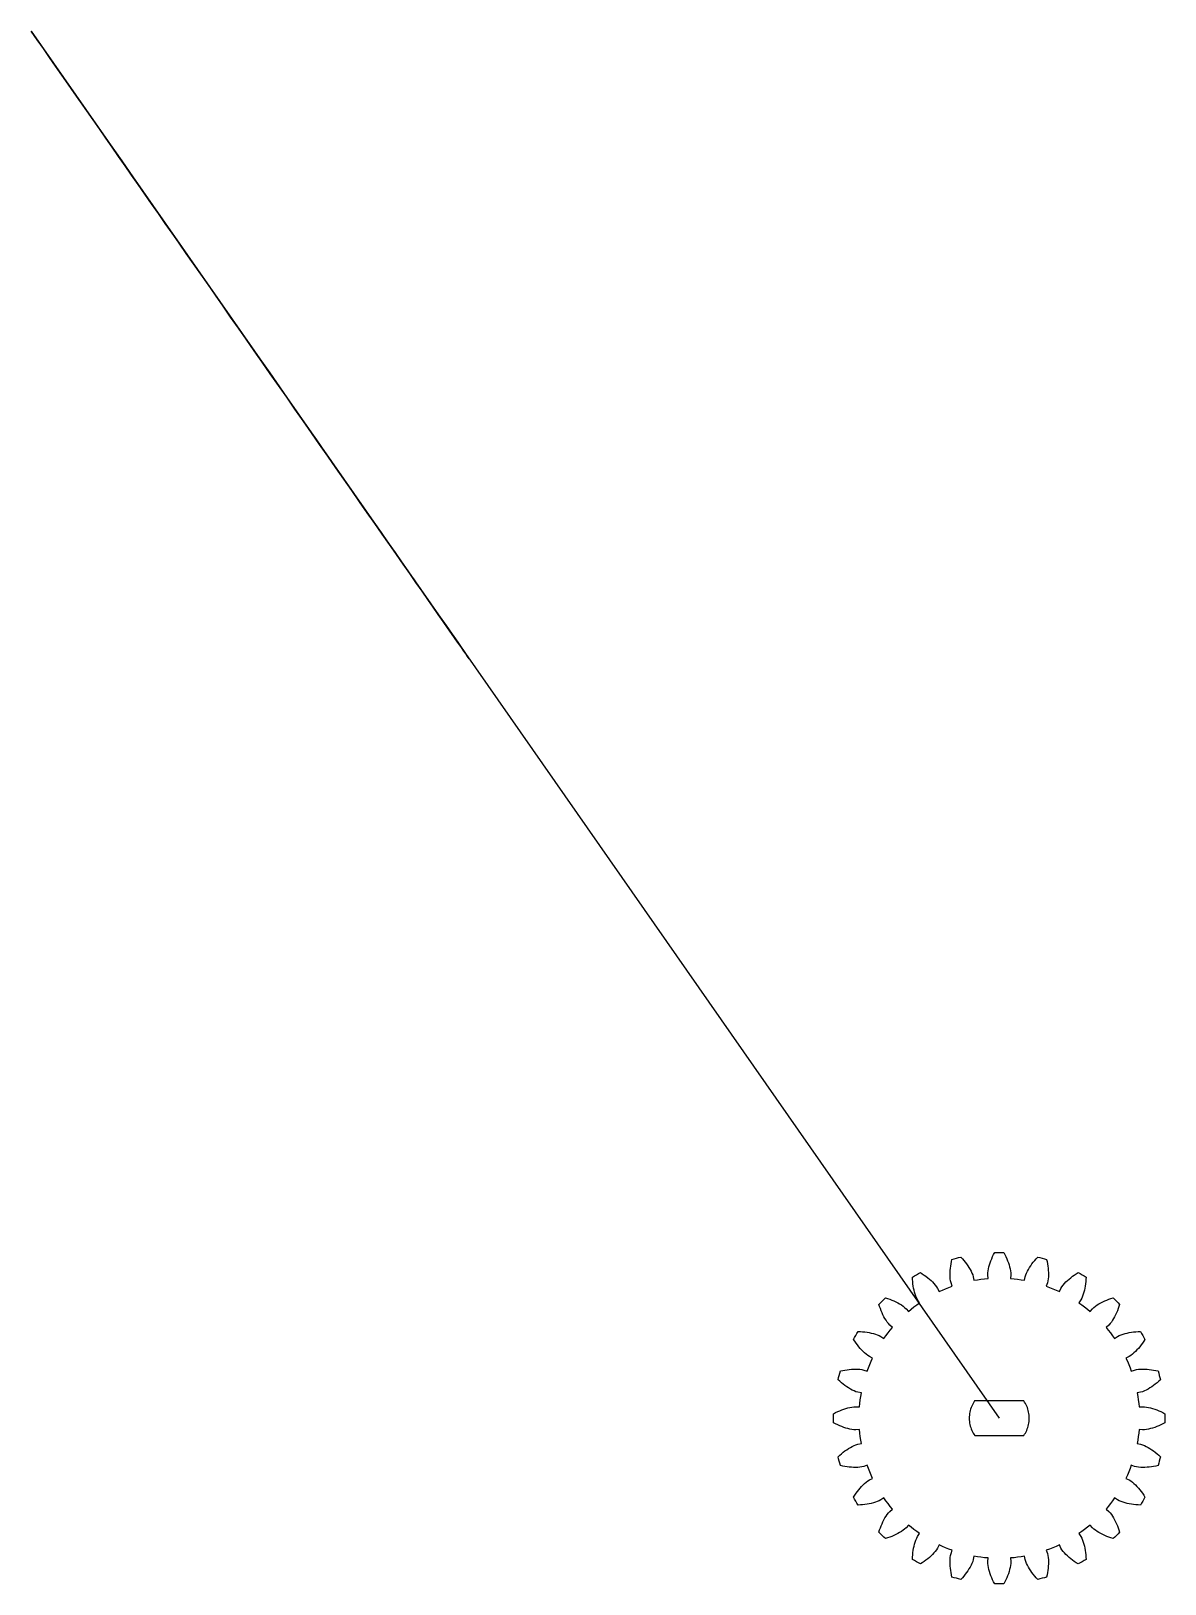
# Model space of a CAD drawing. Extents: x 30 to 119, y 134 to 256.
import ezdxf

# ---------------------------------------------------------------- set-up
doc = ezdxf.new("R2010")
doc.units = 0
doc.layers.add('Layer_1', color=7, linetype='CONTINUOUS')

msp = doc.modelspace()

# ---------------------------------------------------------------- linework, layer by layer
at = {"layer": 'Layer_1', "color": 7}
for p, q in [((29.868519, 255.582321), (105.833333, 146.755557)), ((105.392813, 159.591306), (105.475617, 159.75062)), ((105.475617, 159.75062), (105.654461, 159.754317)), ((105.654461, 159.754317), (105.833333, 159.755446)), ((105.833333, 159.755446), (106.012206, 159.754317)), ((106.012206, 159.754317), (106.19105, 159.75062)), ((106.19105, 159.75062), (106.273854, 159.591306)), ((101.987406, 158.350883), (102.003154, 158.521006)), ((102.003154, 158.521006), (102.024914, 158.692654)), ((102.024914, 158.692654), (102.052487, 158.865684)), ((102.052487, 158.865684), (102.085704, 159.039928)), ((102.085704, 159.039928), (102.124425, 159.215245)), ((102.124425, 159.215245), (102.296214, 159.265113)), ((102.296214, 159.265113), (102.46868, 159.312583)), ((102.46868, 159.312583), (102.641795, 159.35771)), ((102.641795, 159.35771), (102.815503, 159.400439)), ((102.815503, 159.400439), (102.936717, 159.267936)), ((102.936717, 159.267936), (103.052598, 159.133654)), ((103.052598, 159.133654), (103.162975, 158.997595)), ((103.162975, 158.997595), (103.267651, 158.859842)), ((103.267651, 158.859842), (103.366344, 158.720368)), ((103.366344, 158.720368), (103.458744, 158.579257)), ((103.458744, 158.579257), (103.544398, 158.436509)), ((103.544398, 158.436509), (103.622715, 158.292068)), ((104.952913, 158.311767), (104.982744, 158.471138)), ((104.982744, 158.471138), (105.021013, 158.630904)), ((105.021013, 158.630904), (105.066818, 158.79098)), ((105.066818, 158.79098), (105.119537, 158.951198)), ((105.119537, 158.951198), (105.178775, 159.111443)), ((105.178775, 159.111443), (105.244223, 159.271604)), ((105.244223, 159.271604), (105.315625, 159.431596)), ((105.315625, 159.431596), (105.392813, 159.591306)), ((106.273854, 159.591306), (106.351042, 159.431596)), ((106.351042, 159.431596), (106.422444, 159.271604)), ((106.422444, 159.271604), (106.487891, 159.111443)), ((106.487891, 159.111443), (106.54713, 158.951198)), ((106.54713, 158.951198), (106.599849, 158.79098)), ((106.599849, 158.79098), (106.645654, 158.630904)), ((106.645654, 158.630904), (106.683923, 158.471138)), ((106.683923, 158.471138), (106.713754, 158.311767)), ((108.043952, 158.292068), (108.122268, 158.436509)), ((108.122268, 158.436509), (108.207923, 158.579257)), ((108.207923, 158.579257), (108.300322, 158.720368)), ((108.300322, 158.720368), (108.399016, 158.859842)), ((108.399016, 158.859842), (108.503692, 158.997595)), ((108.503692, 158.997595), (108.614069, 159.133654)), ((108.614069, 159.133654), (108.729949, 159.267936)), ((108.729949, 159.267936), (108.851164, 159.400439)), ((108.851164, 159.400439), (109.024872, 159.35771)), ((109.024872, 159.35771), (109.197987, 159.312583)), ((109.197987, 159.312583), (109.370453, 159.265113)), ((109.370453, 159.265113), (109.542241, 159.215245)), ((109.542241, 159.215245), (109.580962, 159.039928)), ((109.580962, 159.039928), (109.61418, 158.865684)), ((109.61418, 158.865684), (109.641753, 158.692654)), ((109.641753, 158.692654), (109.663512, 158.521006)), ((109.663512, 158.521006), (109.67926, 158.350883)), ((99.025992, 157.830747), (99.179041, 157.923372)), ((99.033951, 157.651367), (99.025992, 157.830747)), ((99.04699, 157.47447), (99.033951, 157.651367)), ((99.065136, 157.300226), (99.04699, 157.47447)), ((99.088533, 157.128776), (99.065136, 157.300226)), ((99.179041, 157.923372), (99.333332, 158.013881)), ((99.333332, 158.013881), (99.488865, 158.102273)), ((99.488865, 158.102273), (99.645611, 158.188492)), ((99.645611, 158.188492), (99.796967, 158.091887)), ((99.796967, 158.091887), (99.943666, 157.992178)), ((99.943666, 157.992178), (100.085483, 157.889336)), ((100.085483, 157.889336), (100.222248, 157.783334)), ((100.222248, 157.783334), (100.353678, 157.67417)), ((100.353678, 157.67417), (100.479437, 157.561789)), ((100.479437, 157.561789), (100.599127, 157.446078)), ((100.599127, 157.446078), (100.712185, 157.326839)), ((100.712185, 157.326839), (100.817708, 157.203762)), ((100.817708, 157.203762), (100.914172, 157.076198)), ((101.97513, 158.016026), (101.977952, 158.182481)), ((101.979532, 157.851773), (101.97513, 158.016026)), ((101.977952, 158.182481), (101.987406, 158.350883)), ((101.99195, 157.690144), (101.979532, 157.851773)), ((102.013907, 157.531733), (101.99195, 157.690144)), ((102.049947, 157.378232), (102.013907, 157.531733)), ((102.142657, 157.117938), (102.049947, 157.378232)), ((103.622715, 158.292068), (103.692791, 158.145876)), ((103.692791, 158.145876), (103.752989, 157.99771)), ((103.752989, 157.99771), (103.798511, 157.846749)), ((103.798511, 157.846749), (103.84838, 157.574969)), ((103.84838, 157.574969), (104.122418, 157.621677)), ((104.122418, 157.621677), (104.397556, 157.661442)), ((104.397556, 157.661442), (104.673598, 157.694236)), ((104.673598, 157.694236), (104.950401, 157.72006)), ((104.928218, 157.99548), (104.933129, 158.153073)), ((104.950401, 157.72006), (104.928218, 157.99548)), ((104.933129, 158.153073), (104.952913, 158.311767)), ((106.713754, 158.311767), (106.733538, 158.153073)), ((106.738448, 157.99548), (106.716266, 157.72006)), ((106.716266, 157.72006), (106.993069, 157.694236)), ((106.733538, 158.153073), (106.738448, 157.99548)), ((106.993069, 157.694236), (107.269111, 157.661442)), ((107.269111, 157.661442), (107.544249, 157.621677)), ((107.544249, 157.621677), (107.818287, 157.574969)), ((107.818287, 157.574969), (107.868156, 157.846749)), ((107.868156, 157.846749), (107.913678, 157.99771)), ((107.913678, 157.99771), (107.973876, 158.145876)), ((107.973876, 158.145876), (108.043952, 158.292068)), ((109.61672, 157.378232), (109.52401, 157.117938)), ((109.65276, 157.531733), (109.61672, 157.378232)), ((109.674716, 157.690144), (109.65276, 157.531733)), ((109.687134, 157.851773), (109.674716, 157.690144)), ((109.67926, 158.350883), (109.688715, 158.182481)), ((109.691537, 158.016026), (109.687134, 157.851773)), ((109.688715, 158.182481), (109.691537, 158.016026)), ((110.752495, 157.076198), (110.848958, 157.203762)), ((110.848958, 157.203762), (110.954481, 157.326839)), ((110.954481, 157.326839), (111.06754, 157.446078)), ((111.06754, 157.446078), (111.18723, 157.561789)), ((111.18723, 157.561789), (111.312988, 157.67417)), ((111.312988, 157.67417), (111.444419, 157.783334)), ((111.444419, 157.783334), (111.581184, 157.889336)), ((111.581184, 157.889336), (111.723001, 157.992178)), ((111.723001, 157.992178), (111.8697, 158.091887)), ((111.8697, 158.091887), (112.021056, 158.188492)), ((112.021056, 158.188492), (112.177802, 158.102273)), ((112.177802, 158.102273), (112.333334, 158.013881)), ((112.333334, 158.013881), (112.487625, 157.923372)), ((112.487625, 157.923372), (112.640674, 157.830747)), ((112.60153, 157.300226), (112.578134, 157.128776)), ((112.619677, 157.47447), (112.60153, 157.300226)), ((112.632716, 157.651367), (112.619677, 157.47447)), ((112.640674, 157.830747), (112.632716, 157.651367)), ((96.515315, 155.820591), (96.640932, 155.947958)), ((96.640932, 155.947958), (96.768299, 156.073575)), ((96.768299, 156.073575), (96.897388, 156.197414)), ((96.897388, 156.197414), (97.068584, 156.143284)), ((97.068584, 156.143284), (97.236082, 156.08492)), ((97.236082, 156.08492), (97.399715, 156.022295)), ((97.399715, 156.022295), (97.559255, 155.955324)), ((97.559255, 155.955324), (97.714449, 155.883894)), ((99.117348, 156.960402), (99.088533, 157.128776)), ((99.151807, 156.795274), (99.117348, 156.960402)), ((99.192165, 156.633758), (99.151807, 156.795274)), ((99.238929, 156.47625), (99.192165, 156.633758)), ((99.292749, 156.323314), (99.238929, 156.47625)), ((99.354979, 156.175994), (99.292749, 156.323314)), ((99.429514, 156.037056), (99.354979, 156.175994)), ((99.586429, 155.809613), (99.429514, 156.037056)), ((100.914172, 157.076198), (100.99723, 156.94217)), ((100.99723, 156.94217), (101.115735, 156.692573)), ((101.115735, 156.692573), (101.368352, 156.808623)), ((101.368352, 156.808623), (101.62382, 156.918238)), ((101.62382, 156.918238), (101.881968, 157.021362)), ((101.881968, 157.021362), (102.142657, 157.117938)), ((109.52401, 157.117938), (109.784698, 157.021362)), ((109.784698, 157.021362), (110.042847, 156.918238)), ((110.042847, 156.918238), (110.298315, 156.808623)), ((110.298315, 156.808623), (110.550932, 156.692573)), ((110.550932, 156.692573), (110.669437, 156.94217)), ((110.669437, 156.94217), (110.752495, 157.076198)), ((112.237153, 156.037056), (112.080238, 155.809613)), ((112.311688, 156.175994), (112.237153, 156.037056)), ((112.373918, 156.323314), (112.311688, 156.175994)), ((112.427738, 156.47625), (112.373918, 156.323314)), ((112.474502, 156.633758), (112.427738, 156.47625)), ((112.51486, 156.795274), (112.474502, 156.633758)), ((112.549319, 156.960402), (112.51486, 156.795274)), ((112.578134, 157.128776), (112.549319, 156.960402)), ((113.952218, 155.883894), (114.107412, 155.955324)), ((114.107412, 155.955324), (114.266952, 156.022295)), ((114.266952, 156.022295), (114.430584, 156.08492)), ((114.430584, 156.08492), (114.598083, 156.143284)), ((114.598083, 156.143284), (114.769279, 156.197414)), ((114.769279, 156.197414), (114.898368, 156.073575)), ((114.898368, 156.073575), (115.025734, 155.947958)), ((115.025734, 155.947958), (115.151352, 155.820591)), ((96.391476, 155.691503), (96.515315, 155.820591)), ((96.445606, 155.520307), (96.391476, 155.691503)), ((96.50397, 155.352808), (96.445606, 155.520307)), ((96.566595, 155.189175), (96.50397, 155.352808)), ((96.633566, 155.029635), (96.566595, 155.189175)), ((96.704997, 154.874441), (96.633566, 155.029635)), ((96.780999, 154.723876), (96.704997, 154.874441)), ((96.861799, 154.578305), (96.780999, 154.723876)), ((97.714449, 155.883894), (97.865015, 155.807891)), ((97.865015, 155.807891), (98.010585, 155.727091)), ((98.010585, 155.727091), (98.150624, 155.641182)), ((98.150624, 155.641182), (98.284397, 155.549601)), ((98.284397, 155.549601), (98.410607, 155.45136)), ((98.410607, 155.45136), (98.525528, 155.34341)), ((98.525528, 155.34341), (98.704598, 155.132985)), ((98.704598, 155.132985), (98.918578, 155.310446)), ((98.918578, 155.310446), (99.136962, 155.482432)), ((99.136962, 155.482432), (99.359635, 155.648887)), ((99.359635, 155.648887), (99.586429, 155.809613)), ((112.080238, 155.809613), (112.307031, 155.648887)), ((112.307031, 155.648887), (112.529705, 155.482432)), ((112.529705, 155.482432), (112.748088, 155.310446)), ((112.748088, 155.310446), (112.962069, 155.132985)), ((112.962069, 155.132985), (113.141139, 155.34341)), ((113.141139, 155.34341), (113.25606, 155.45136)), ((113.25606, 155.45136), (113.38227, 155.549601)), ((113.38227, 155.549601), (113.516043, 155.641182)), ((113.516043, 155.641182), (113.656082, 155.727091)), ((113.656082, 155.727091), (113.801652, 155.807891)), ((113.801652, 155.807891), (113.952218, 155.883894)), ((114.885668, 154.723876), (114.804867, 154.578305)), ((114.96167, 154.874441), (114.885668, 154.723876)), ((115.0331, 155.029635), (114.96167, 154.874441)), ((115.100072, 155.189175), (115.0331, 155.029635)), ((115.162697, 155.352808), (115.100072, 155.189175)), ((115.151352, 155.820591), (115.275191, 155.691503)), ((115.22106, 155.520307), (115.162697, 155.352808)), ((115.275191, 155.691503), (115.22106, 155.520307)), ((94.665518, 153.409849), (94.758143, 153.562898)), ((94.758143, 153.562898), (94.937524, 153.554939)), ((94.937524, 153.554939), (95.11442, 153.541901)), ((95.11442, 153.541901), (95.288664, 153.523754)), ((95.288664, 153.523754), (95.460114, 153.500358)), ((96.947708, 154.438267), (96.861799, 154.578305)), ((97.039289, 154.304493), (96.947708, 154.438267)), ((97.13753, 154.178284), (97.039289, 154.304493)), ((97.106458, 153.451928), (97.278444, 153.670312)), ((97.24548, 154.063363), (97.13753, 154.178284)), ((97.455905, 153.884293), (97.24548, 154.063363)), ((97.278444, 153.670312), (97.455905, 153.884293)), ((114.421186, 154.063363), (114.210761, 153.884293)), ((114.210761, 153.884293), (114.388223, 153.670312)), ((114.388223, 153.670312), (114.560209, 153.451928)), ((114.529136, 154.178284), (114.421186, 154.063363)), ((114.627378, 154.304493), (114.529136, 154.178284)), ((114.718959, 154.438267), (114.627378, 154.304493)), ((114.804867, 154.578305), (114.718959, 154.438267)), ((116.206552, 153.500358), (116.378002, 153.523754)), ((116.378002, 153.523754), (116.552246, 153.541901)), ((116.552246, 153.541901), (116.729143, 153.554939)), ((116.729143, 153.554939), (116.908524, 153.562898)), ((116.908524, 153.562898), (117.001149, 153.409849)), ((94.400398, 152.943279), (94.486617, 153.100025)), ((94.497003, 152.791923), (94.400398, 152.943279)), ((94.486617, 153.100025), (94.575009, 153.255558)), ((94.596712, 152.645224), (94.497003, 152.791923)), ((94.575009, 153.255558), (94.665518, 153.409849)), ((94.699554, 152.503408), (94.596712, 152.645224)), ((94.805556, 152.366643), (94.699554, 152.503408)), ((94.91472, 152.235212), (94.805556, 152.366643)), ((95.460114, 153.500358), (95.628488, 153.471543)), ((95.628488, 153.471543), (95.793616, 153.437083)), ((95.793616, 153.437083), (95.955132, 153.396726)), ((95.955132, 153.396726), (96.11264, 153.349961)), ((96.11264, 153.349961), (96.265577, 153.296142)), ((96.265577, 153.296142), (96.412897, 153.233912)), ((96.412897, 153.233912), (96.551835, 153.159377)), ((96.551835, 153.159377), (96.779278, 153.002461)), ((96.779278, 153.002461), (96.940003, 153.229255)), ((96.940003, 153.229255), (97.106458, 153.451928)), ((114.560209, 153.451928), (114.726664, 153.229255)), ((114.726664, 153.229255), (114.887389, 153.002461)), ((114.887389, 153.002461), (115.114832, 153.159377)), ((115.114832, 153.159377), (115.25377, 153.233912)), ((115.25377, 153.233912), (115.40109, 153.296142)), ((115.40109, 153.296142), (115.554026, 153.349961)), ((115.554026, 153.349961), (115.711534, 153.396726)), ((115.711534, 153.396726), (115.87305, 153.437083)), ((115.87305, 153.437083), (116.038178, 153.471543)), ((116.038178, 153.471543), (116.206552, 153.500358)), ((116.86111, 152.366643), (116.751947, 152.235212)), ((116.967113, 152.503408), (116.86111, 152.366643)), ((117.069955, 152.645224), (116.967113, 152.503408)), ((117.001149, 153.409849), (117.091658, 153.255558)), ((117.169664, 152.791923), (117.069955, 152.645224)), ((117.091658, 153.255558), (117.18005, 153.100025)), ((117.266268, 152.943279), (117.169664, 152.791923)), ((117.18005, 153.100025), (117.266268, 152.943279)), ((95.027101, 152.109454), (94.91472, 152.235212)), ((95.142812, 151.989763), (95.027101, 152.109454)), ((95.262051, 151.876705), (95.142812, 151.989763)), ((95.385128, 151.771182), (95.262051, 151.876705)), ((95.512692, 151.674718), (95.385128, 151.771182)), ((95.64672, 151.59166), (95.512692, 151.674718)), ((95.896317, 151.473155), (95.64672, 151.59166)), ((95.670652, 150.965071), (95.780267, 151.220538)), ((95.780267, 151.220538), (95.896317, 151.473155)), ((116.019947, 151.59166), (115.77035, 151.473155)), ((115.77035, 151.473155), (115.886399, 151.220538)), ((115.886399, 151.220538), (115.996014, 150.965071)), ((116.153974, 151.674718), (116.019947, 151.59166)), ((116.281539, 151.771182), (116.153974, 151.674718)), ((116.404616, 151.876705), (116.281539, 151.771182)), ((116.523855, 151.989763), (116.404616, 151.876705)), ((116.639566, 152.109454), (116.523855, 151.989763)), ((116.751947, 152.235212), (116.639566, 152.109454)), ((93.188451, 149.773387), (93.23118, 149.947095)), ((93.23118, 149.947095), (93.276307, 150.12021)), ((93.276307, 150.12021), (93.323777, 150.292676)), ((93.323777, 150.292676), (93.373646, 150.464465)), ((93.373646, 150.464465), (93.548962, 150.503186)), ((93.548962, 150.503186), (93.723206, 150.536403)), ((93.723206, 150.536403), (93.896236, 150.563976)), ((93.896236, 150.563976), (94.067884, 150.585736)), ((94.067884, 150.585736), (94.238008, 150.601484)), ((94.238008, 150.601484), (94.40641, 150.610938)), ((94.40641, 150.610938), (94.572864, 150.61376)), ((94.572864, 150.61376), (94.737118, 150.609358)), ((94.737118, 150.609358), (94.898746, 150.59694)), ((94.898746, 150.59694), (95.057158, 150.574983)), ((95.057158, 150.574983), (95.210658, 150.538943)), ((95.210658, 150.538943), (95.470952, 150.446233)), ((95.470952, 150.446233), (95.567528, 150.706922)), ((95.567528, 150.706922), (95.670652, 150.965071)), ((115.996014, 150.965071), (116.099138, 150.706922)), ((116.099138, 150.706922), (116.195715, 150.446233)), ((116.195715, 150.446233), (116.456008, 150.538943)), ((116.456008, 150.538943), (116.609509, 150.574983)), ((116.609509, 150.574983), (116.76792, 150.59694)), ((116.76792, 150.59694), (116.929549, 150.609358)), ((116.929549, 150.609358), (117.093802, 150.61376)), ((117.093802, 150.61376), (117.260257, 150.610938)), ((117.260257, 150.610938), (117.428659, 150.601484)), ((117.428659, 150.601484), (117.598783, 150.585736)), ((117.598783, 150.585736), (117.77043, 150.563976)), ((117.77043, 150.563976), (117.943461, 150.536403)), ((117.943461, 150.536403), (118.117705, 150.503186)), ((118.117705, 150.503186), (118.293021, 150.464465)), ((118.293021, 150.464465), (118.34289, 150.292676)), ((118.34289, 150.292676), (118.39036, 150.12021)), ((118.39036, 150.12021), (118.435487, 149.947095)), ((118.435487, 149.947095), (118.478215, 149.773387)), ((93.320955, 149.652173), (93.188451, 149.773387)), ((93.455236, 149.536292), (93.320955, 149.652173)), ((93.591295, 149.425915), (93.455236, 149.536292)), ((93.729048, 149.321239), (93.591295, 149.425915)), ((93.868522, 149.222546), (93.729048, 149.321239)), ((94.009633, 149.130146), (93.868522, 149.222546)), ((94.152381, 149.044492), (94.009633, 149.130146)), ((94.296823, 148.966175), (94.152381, 149.044492)), ((94.443014, 148.8961), (94.296823, 148.966175)), ((94.59118, 148.835902), (94.443014, 148.8961)), ((94.742141, 148.790379), (94.59118, 148.835902)), ((95.013921, 148.74051), (94.742141, 148.790379)), ((94.967213, 148.466473), (95.013921, 148.74051)), ((116.924526, 148.790379), (116.652746, 148.74051)), ((116.652746, 148.74051), (116.699453, 148.466473)), ((117.075486, 148.835902), (116.924526, 148.790379)), ((117.223653, 148.8961), (117.075486, 148.835902)), ((117.369844, 148.966175), (117.223653, 148.8961)), ((117.514285, 149.044492), (117.369844, 148.966175)), ((117.657033, 149.130146), (117.514285, 149.044492)), ((117.798144, 149.222546), (117.657033, 149.130146)), ((117.937619, 149.321239), (117.798144, 149.222546)), ((118.075371, 149.425915), (117.937619, 149.321239)), ((118.211431, 149.536292), (118.075371, 149.425915)), ((118.345712, 149.652173), (118.211431, 149.536292)), ((118.478215, 149.773387), (118.345712, 149.652173)), ((93.477447, 147.410115), (93.637693, 147.469353)), ((93.637693, 147.469353), (93.79791, 147.522072)), ((93.79791, 147.522072), (93.957987, 147.567877)), ((93.957987, 147.567877), (94.117753, 147.606146)), ((94.117753, 147.606146), (94.277124, 147.635977)), ((94.277124, 147.635977), (94.435817, 147.655761)), ((94.435817, 147.655761), (94.59341, 147.660672)), ((94.59341, 147.660672), (94.868831, 147.638489)), ((94.868831, 147.638489), (94.894654, 147.915293)), ((94.894654, 147.915293), (94.927448, 148.191334)), ((94.927448, 148.191334), (94.967213, 148.466473)), ((107.764792, 148.110139), (103.901875, 148.110139)), ((103.901875, 148.110139), (103.901875, 148.110139)), ((116.699453, 148.466473), (116.739218, 148.191334)), ((116.739218, 148.191334), (116.772013, 147.915293)), ((116.772013, 147.915293), (116.797836, 147.638489)), ((116.797836, 147.638489), (117.073257, 147.660672)), ((117.073257, 147.660672), (117.23085, 147.655761)), ((117.23085, 147.655761), (117.389543, 147.635977)), ((117.389543, 147.635977), (117.548914, 147.606146)), ((117.548914, 147.606146), (117.70868, 147.567877)), ((117.70868, 147.567877), (117.868756, 147.522072)), ((117.868756, 147.522072), (118.028974, 147.469353)), ((118.028974, 147.469353), (118.18922, 147.410115)), ((92.833444, 146.755557), (92.834573, 146.934429)), ((92.834573, 146.576684), (92.833444, 146.755557)), ((92.834573, 146.934429), (92.83827, 147.113274)), ((92.83827, 146.39784), (92.834573, 146.576684)), ((92.83827, 147.113274), (92.997584, 147.196078)), ((92.997584, 146.315036), (92.83827, 146.39784)), ((92.997584, 147.196078), (93.157294, 147.273265)), ((93.157294, 146.237848), (92.997584, 146.315036)), ((93.157294, 147.273265), (93.317286, 147.344668)), ((93.317286, 146.166446), (93.157294, 146.237848)), ((93.317286, 147.344668), (93.477447, 147.410115)), ((118.18922, 147.410115), (118.349381, 147.344668)), ((118.349381, 147.344668), (118.509373, 147.273265)), ((118.509373, 146.237848), (118.349381, 146.166446)), ((118.509373, 147.273265), (118.669082, 147.196078)), ((118.669082, 146.315036), (118.509373, 146.237848)), ((118.669082, 147.196078), (118.828397, 147.113274)), ((118.828397, 146.39784), (118.669082, 146.315036)), ((118.828397, 147.113274), (118.832094, 146.934429)), ((118.832094, 146.576684), (118.828397, 146.39784)), ((118.832094, 146.934429), (118.833223, 146.755557)), ((118.833223, 146.755557), (118.832094, 146.576684)), ((93.477447, 146.100999), (93.317286, 146.166446)), ((93.637693, 146.04176), (93.477447, 146.100999)), ((93.79791, 145.989041), (93.637693, 146.04176)), ((93.957987, 145.943237), (93.79791, 145.989041)), ((94.117753, 145.904967), (93.957987, 145.943237)), ((94.277124, 145.875136), (94.117753, 145.904967)), ((94.435817, 145.855353), (94.277124, 145.875136)), ((94.59341, 145.850442), (94.435817, 145.855353)), ((94.868831, 145.872625), (94.59341, 145.850442)), ((94.894654, 145.595821), (94.868831, 145.872625)), ((94.927448, 145.31978), (94.894654, 145.595821)), ((94.967213, 145.044641), (94.927448, 145.31978)), ((95.013921, 144.770603), (94.967213, 145.044641)), ((103.910694, 145.39375), (107.755972, 145.39375)), ((116.699453, 145.044641), (116.652746, 144.770603)), ((116.739218, 145.31978), (116.699453, 145.044641)), ((116.772013, 145.595821), (116.739218, 145.31978)), ((116.797836, 145.872625), (116.772013, 145.595821)), ((117.073257, 145.850442), (116.797836, 145.872625)), ((117.23085, 145.855353), (117.073257, 145.850442)), ((117.389543, 145.875136), (117.23085, 145.855353)), ((117.548914, 145.904967), (117.389543, 145.875136)), ((117.70868, 145.943237), (117.548914, 145.904967)), ((117.868756, 145.989041), (117.70868, 145.943237)), ((118.028974, 146.04176), (117.868756, 145.989041)), ((118.18922, 146.100999), (118.028974, 146.04176)), ((118.349381, 146.166446), (118.18922, 146.100999)), ((93.188451, 143.737726), (93.320955, 143.858941)), ((93.320955, 143.858941), (93.455236, 143.974821)), ((93.455236, 143.974821), (93.591295, 144.085198)), ((93.591295, 144.085198), (93.729048, 144.189875)), ((93.729048, 144.189875), (93.868522, 144.288568)), ((93.868522, 144.288568), (94.009633, 144.380967)), ((94.009633, 144.380967), (94.152381, 144.466622)), ((94.152381, 144.466622), (94.296823, 144.544938)), ((94.296823, 144.544938), (94.443014, 144.615014)), ((94.443014, 144.615014), (94.59118, 144.675212)), ((94.59118, 144.675212), (94.742141, 144.720735)), ((94.742141, 144.720735), (95.013921, 144.770603)), ((116.652746, 144.770603), (116.924526, 144.720735)), ((116.924526, 144.720735), (117.075486, 144.675212)), ((117.075486, 144.675212), (117.223653, 144.615014)), ((117.223653, 144.615014), (117.369844, 144.544938)), ((117.369844, 144.544938), (117.514285, 144.466622)), ((117.514285, 144.466622), (117.657033, 144.380967)), ((117.657033, 144.380967), (117.798144, 144.288568)), ((117.798144, 144.288568), (117.937619, 144.189875)), ((117.937619, 144.189875), (118.075371, 144.085198)), ((118.075371, 144.085198), (118.211431, 143.974821)), ((118.211431, 143.974821), (118.345712, 143.858941)), ((118.345712, 143.858941), (118.478215, 143.737726)), ((93.23118, 143.564019), (93.188451, 143.737726)), ((93.276307, 143.390904), (93.23118, 143.564019)), ((93.323777, 143.218438), (93.276307, 143.390904)), ((93.373646, 143.046649), (93.323777, 143.218438)), ((93.548962, 143.007928), (93.373646, 143.046649)), ((93.723206, 142.97471), (93.548962, 143.007928)), ((93.896236, 142.947137), (93.723206, 142.97471)), ((94.067884, 142.925378), (93.896236, 142.947137)), ((94.238008, 142.90963), (94.067884, 142.925378)), ((94.40641, 142.900176), (94.238008, 142.90963)), ((94.572864, 142.897353), (94.40641, 142.900176)), ((94.737118, 142.901756), (94.572864, 142.897353)), ((94.898746, 142.914174), (94.737118, 142.901756)), ((95.057158, 142.936131), (94.898746, 142.914174)), ((95.210658, 142.97217), (95.057158, 142.936131)), ((95.470952, 143.06488), (95.210658, 142.97217)), ((95.567528, 142.804192), (95.470952, 143.06488)), ((95.670652, 142.546043), (95.567528, 142.804192)), ((95.780267, 142.290576), (95.670652, 142.546043)), ((115.996014, 142.546043), (115.886399, 142.290576)), ((116.099138, 142.804192), (115.996014, 142.546043)), ((116.195715, 143.06488), (116.099138, 142.804192)), ((116.456008, 142.97217), (116.195715, 143.06488)), ((116.609509, 142.936131), (116.456008, 142.97217)), ((116.76792, 142.914174), (116.609509, 142.936131)), ((116.929549, 142.901756), (116.76792, 142.914174)), ((117.093802, 142.897353), (116.929549, 142.901756)), ((117.260257, 142.900176), (117.093802, 142.897353)), ((117.428659, 142.90963), (117.260257, 142.900176)), ((117.598783, 142.925378), (117.428659, 142.90963)), ((117.77043, 142.947137), (117.598783, 142.925378)), ((117.943461, 142.97471), (117.77043, 142.947137)), ((118.117705, 143.007928), (117.943461, 142.97471)), ((118.293021, 143.046649), (118.117705, 143.007928)), ((118.34289, 143.218438), (118.293021, 143.046649)), ((118.39036, 143.390904), (118.34289, 143.218438)), ((118.435487, 143.564019), (118.39036, 143.390904)), ((118.478215, 143.737726), (118.435487, 143.564019)), ((94.91472, 141.275902), (95.027101, 141.40166)), ((95.027101, 141.40166), (95.142812, 141.521351)), ((95.142812, 141.521351), (95.262051, 141.634409)), ((95.262051, 141.634409), (95.385128, 141.739932)), ((95.385128, 141.739932), (95.512692, 141.836395)), ((95.512692, 141.836395), (95.64672, 141.919453)), ((95.64672, 141.919453), (95.896317, 142.037958)), ((95.896317, 142.037958), (95.780267, 142.290576)), ((115.886399, 142.290576), (115.77035, 142.037958)), ((115.77035, 142.037958), (116.019947, 141.919453)), ((116.019947, 141.919453), (116.153974, 141.836395)), ((116.153974, 141.836395), (116.281539, 141.739932)), ((116.281539, 141.739932), (116.404616, 141.634409)), ((116.404616, 141.634409), (116.523855, 141.521351)), ((116.523855, 141.521351), (116.639566, 141.40166)), ((116.639566, 141.40166), (116.751947, 141.275902)), ((94.400398, 140.567835), (94.497003, 140.71919)), ((94.486617, 140.411088), (94.400398, 140.567835)), ((94.575009, 140.255556), (94.486617, 140.411088)), ((94.497003, 140.71919), (94.596712, 140.86589)), ((94.665518, 140.101265), (94.575009, 140.255556)), ((94.596712, 140.86589), (94.699554, 141.007706)), ((94.758143, 139.948216), (94.665518, 140.101265)), ((94.699554, 141.007706), (94.805556, 141.144471)), ((94.805556, 141.144471), (94.91472, 141.275902)), ((95.955132, 140.114388), (95.793616, 140.07403)), ((96.11264, 140.161152), (95.955132, 140.114388)), ((96.265577, 140.214972), (96.11264, 140.161152)), ((96.412897, 140.277202), (96.265577, 140.214972)), ((96.551835, 140.351737), (96.412897, 140.277202)), ((96.779278, 140.508653), (96.551835, 140.351737)), ((96.940003, 140.281859), (96.779278, 140.508653)), ((97.106458, 140.059186), (96.940003, 140.281859)), ((114.726664, 140.281859), (114.560209, 140.059186)), ((114.887389, 140.508653), (114.726664, 140.281859)), ((115.114832, 140.351737), (114.887389, 140.508653)), ((115.25377, 140.277202), (115.114832, 140.351737)), ((115.40109, 140.214972), (115.25377, 140.277202)), ((115.554026, 140.161152), (115.40109, 140.214972)), ((115.711534, 140.114388), (115.554026, 140.161152)), ((115.87305, 140.07403), (115.711534, 140.114388)), ((116.751947, 141.275902), (116.86111, 141.144471)), ((116.86111, 141.144471), (116.967113, 141.007706)), ((117.001149, 140.101265), (116.908524, 139.948216)), ((116.967113, 141.007706), (117.069955, 140.86589)), ((117.091658, 140.255556), (117.001149, 140.101265)), ((117.069955, 140.86589), (117.169664, 140.71919)), ((117.18005, 140.411088), (117.091658, 140.255556)), ((117.169664, 140.71919), (117.266268, 140.567835)), ((117.266268, 140.567835), (117.18005, 140.411088)), ((94.937524, 139.956174), (94.758143, 139.948216)), ((95.11442, 139.969213), (94.937524, 139.956174)), ((95.288664, 139.98736), (95.11442, 139.969213)), ((95.460114, 140.010756), (95.288664, 139.98736)), ((95.628488, 140.039571), (95.460114, 140.010756)), ((95.793616, 140.07403), (95.628488, 140.039571)), ((96.780999, 138.787238), (96.861799, 138.932808)), ((96.861799, 138.932808), (96.947708, 139.072847)), ((96.947708, 139.072847), (97.039289, 139.20662)), ((97.039289, 139.20662), (97.13753, 139.33283)), ((97.278444, 139.840802), (97.106458, 140.059186)), ((97.13753, 139.33283), (97.24548, 139.447751)), ((97.24548, 139.447751), (97.455905, 139.626821)), ((97.455905, 139.626821), (97.278444, 139.840802)), ((114.388223, 139.840802), (114.210761, 139.626821)), ((114.210761, 139.626821), (114.421186, 139.447751)), ((114.560209, 140.059186), (114.388223, 139.840802)), ((114.421186, 139.447751), (114.529136, 139.33283)), ((114.529136, 139.33283), (114.627378, 139.20662)), ((114.627378, 139.20662), (114.718959, 139.072847)), ((114.718959, 139.072847), (114.804867, 138.932808)), ((114.804867, 138.932808), (114.885668, 138.787238)), ((116.038178, 140.039571), (115.87305, 140.07403)), ((116.206552, 140.010756), (116.038178, 140.039571)), ((116.378002, 139.98736), (116.206552, 140.010756)), ((116.552246, 139.969213), (116.378002, 139.98736)), ((116.729143, 139.956174), (116.552246, 139.969213)), ((116.908524, 139.948216), (116.729143, 139.956174)), ((96.391476, 137.819611), (96.445606, 137.990807)), ((96.515315, 137.690523), (96.391476, 137.819611)), ((96.445606, 137.990807), (96.50397, 138.158306)), ((96.50397, 138.158306), (96.566595, 138.321938)), ((96.640932, 137.563156), (96.515315, 137.690523)), ((96.566595, 138.321938), (96.633566, 138.481479)), ((96.633566, 138.481479), (96.704997, 138.636673)), ((96.704997, 138.636673), (96.780999, 138.787238)), ((97.865015, 137.703223), (97.714449, 137.62722)), ((98.010585, 137.784023), (97.865015, 137.703223)), ((98.150624, 137.869931), (98.010585, 137.784023)), ((98.284397, 137.961512), (98.150624, 137.869931)), ((98.410607, 138.059754), (98.284397, 137.961512)), ((98.525528, 138.167704), (98.410607, 138.059754)), ((98.704598, 138.378129), (98.525528, 138.167704)), ((98.918578, 138.200668), (98.704598, 138.378129)), ((99.136962, 138.028681), (98.918578, 138.200668)), ((99.359635, 137.862227), (99.136962, 138.028681)), ((99.586429, 137.701501), (99.359635, 137.862227)), ((99.429514, 137.474058), (99.586429, 137.701501)), ((112.307031, 137.862227), (112.080238, 137.701501)), ((112.080238, 137.701501), (112.237153, 137.474058)), ((112.529705, 138.028681), (112.307031, 137.862227)), ((112.748088, 138.200668), (112.529705, 138.028681)), ((112.962069, 138.378129), (112.748088, 138.200668)), ((113.141139, 138.167704), (112.962069, 138.378129)), ((113.25606, 138.059754), (113.141139, 138.167704)), ((113.38227, 137.961512), (113.25606, 138.059754)), ((113.516043, 137.869931), (113.38227, 137.961512)), ((113.656082, 137.784023), (113.516043, 137.869931)), ((113.801652, 137.703223), (113.656082, 137.784023)), ((113.952218, 137.62722), (113.801652, 137.703223)), ((114.885668, 138.787238), (114.96167, 138.636673)), ((114.96167, 138.636673), (115.0331, 138.481479)), ((115.151352, 137.690523), (115.025734, 137.563156)), ((115.0331, 138.481479), (115.100072, 138.321938)), ((115.100072, 138.321938), (115.162697, 138.158306)), ((115.275191, 137.819611), (115.151352, 137.690523)), ((115.162697, 138.158306), (115.22106, 137.990807)), ((115.22106, 137.990807), (115.275191, 137.819611)), ((96.768299, 137.437539), (96.640932, 137.563156)), ((96.897388, 137.3137), (96.768299, 137.437539)), ((97.068584, 137.36783), (96.897388, 137.3137)), ((97.236082, 137.426193), (97.068584, 137.36783)), ((97.399715, 137.488818), (97.236082, 137.426193)), ((97.559255, 137.55579), (97.399715, 137.488818)), ((97.714449, 137.62722), (97.559255, 137.55579)), ((99.088533, 136.382338), (99.117348, 136.550712)), ((99.117348, 136.550712), (99.151807, 136.71584)), ((99.151807, 136.71584), (99.192165, 136.877356)), ((99.192165, 136.877356), (99.238929, 137.034864)), ((99.238929, 137.034864), (99.292749, 137.1878)), ((99.292749, 137.1878), (99.354979, 137.33512)), ((99.354979, 137.33512), (99.429514, 137.474058)), ((100.99723, 136.568943), (100.914172, 136.434916)), ((101.115735, 136.818541), (100.99723, 136.568943)), ((101.368352, 136.702491), (101.115735, 136.818541)), ((101.62382, 136.592876), (101.368352, 136.702491)), ((101.881968, 136.489752), (101.62382, 136.592876)), ((102.142657, 136.393175), (101.881968, 136.489752)), ((109.784698, 136.489752), (109.52401, 136.393175)), ((110.042847, 136.592876), (109.784698, 136.489752)), ((110.298315, 136.702491), (110.042847, 136.592876)), ((110.550932, 136.818541), (110.298315, 136.702491)), ((110.669437, 136.568943), (110.550932, 136.818541)), ((110.752495, 136.434916), (110.669437, 136.568943)), ((112.237153, 137.474058), (112.311688, 137.33512)), ((112.311688, 137.33512), (112.373918, 137.1878)), ((112.373918, 137.1878), (112.427738, 137.034864)), ((112.427738, 137.034864), (112.474502, 136.877356)), ((112.474502, 136.877356), (112.51486, 136.71584)), ((112.51486, 136.71584), (112.549319, 136.550712)), ((112.549319, 136.550712), (112.578134, 136.382338)), ((114.107412, 137.55579), (113.952218, 137.62722)), ((114.266952, 137.488818), (114.107412, 137.55579)), ((114.430584, 137.426193), (114.266952, 137.488818)), ((114.598083, 137.36783), (114.430584, 137.426193)), ((114.769279, 137.3137), (114.598083, 137.36783)), ((114.898368, 137.437539), (114.769279, 137.3137)), ((115.025734, 137.563156), (114.898368, 137.437539)), ((99.025992, 135.680367), (99.033951, 135.859747)), ((99.179041, 135.587741), (99.025992, 135.680367)), ((99.033951, 135.859747), (99.04699, 136.036644)), ((99.04699, 136.036644), (99.065136, 136.210888)), ((99.065136, 136.210888), (99.088533, 136.382338)), ((99.333332, 135.497233), (99.179041, 135.587741)), ((99.488865, 135.408841), (99.333332, 135.497233)), ((99.645611, 135.322622), (99.488865, 135.408841)), ((99.796967, 135.419226), (99.645611, 135.322622)), ((99.943666, 135.518936), (99.796967, 135.419226)), ((100.085483, 135.621777), (99.943666, 135.518936)), ((100.222248, 135.72778), (100.085483, 135.621777)), ((100.353678, 135.836944), (100.222248, 135.72778)), ((100.479437, 135.949324), (100.353678, 135.836944)), ((100.599127, 136.065036), (100.479437, 135.949324)), ((100.712185, 136.184274), (100.599127, 136.065036)), ((100.817708, 136.307352), (100.712185, 136.184274)), ((100.914172, 136.434916), (100.817708, 136.307352)), ((101.97513, 135.495088), (101.979532, 135.659341)), ((101.977952, 135.328633), (101.97513, 135.495088)), ((101.987406, 135.160231), (101.977952, 135.328633)), ((101.979532, 135.659341), (101.99195, 135.82097)), ((101.99195, 135.82097), (102.013907, 135.979381)), ((102.013907, 135.979381), (102.049947, 136.132882)), ((102.049947, 136.132882), (102.142657, 136.393175)), ((103.692791, 135.365237), (103.622715, 135.219046)), ((103.752989, 135.513404), (103.692791, 135.365237)), ((103.798511, 135.664365), (103.752989, 135.513404)), ((103.84838, 135.936145), (103.798511, 135.664365)), ((104.122418, 135.889437), (103.84838, 135.936145)), ((104.397556, 135.849672), (104.122418, 135.889437)), ((104.673598, 135.816878), (104.397556, 135.849672)), ((104.950401, 135.791054), (104.673598, 135.816878)), ((104.928218, 135.515634), (104.950401, 135.791054)), ((104.933129, 135.358041), (104.928218, 135.515634)), ((104.952913, 135.199347), (104.933129, 135.358041)), ((106.733538, 135.358041), (106.713754, 135.199347)), ((106.993069, 135.816878), (106.716266, 135.791054)), ((106.716266, 135.791054), (106.738448, 135.515634)), ((106.738448, 135.515634), (106.733538, 135.358041)), ((107.269111, 135.849672), (106.993069, 135.816878)), ((107.544249, 135.889437), (107.269111, 135.849672)), ((107.818287, 135.936145), (107.544249, 135.889437)), ((107.868156, 135.664365), (107.818287, 135.936145)), ((107.913678, 135.513404), (107.868156, 135.664365)), ((107.973876, 135.365237), (107.913678, 135.513404)), ((108.043952, 135.219046), (107.973876, 135.365237)), ((109.52401, 136.393175), (109.61672, 136.132882)), ((109.61672, 136.132882), (109.65276, 135.979381)), ((109.65276, 135.979381), (109.674716, 135.82097)), ((109.674716, 135.82097), (109.687134, 135.659341)), ((109.688715, 135.328633), (109.67926, 135.160231)), ((109.687134, 135.659341), (109.691537, 135.495088)), ((109.691537, 135.495088), (109.688715, 135.328633)), ((110.848958, 136.307352), (110.752495, 136.434916)), ((110.954481, 136.184274), (110.848958, 136.307352)), ((111.06754, 136.065036), (110.954481, 136.184274)), ((111.18723, 135.949324), (111.06754, 136.065036)), ((111.312988, 135.836944), (111.18723, 135.949324)), ((111.444419, 135.72778), (111.312988, 135.836944)), ((111.581184, 135.621777), (111.444419, 135.72778)), ((111.723001, 135.518936), (111.581184, 135.621777)), ((111.8697, 135.419226), (111.723001, 135.518936)), ((112.021056, 135.322622), (111.8697, 135.419226)), ((112.177802, 135.408841), (112.021056, 135.322622)), ((112.333334, 135.497233), (112.177802, 135.408841)), ((112.487625, 135.587741), (112.333334, 135.497233)), ((112.640674, 135.680367), (112.487625, 135.587741)), ((112.578134, 136.382338), (112.60153, 136.210888)), ((112.60153, 136.210888), (112.619677, 136.036644)), ((112.619677, 136.036644), (112.632716, 135.859747)), ((112.632716, 135.859747), (112.640674, 135.680367)), ((102.003154, 134.990108), (101.987406, 135.160231)), ((102.024914, 134.81846), (102.003154, 134.990108)), ((102.052487, 134.64543), (102.024914, 134.81846)), ((102.085704, 134.471186), (102.052487, 134.64543)), ((102.124425, 134.295869), (102.085704, 134.471186)), ((102.296214, 134.246), (102.124425, 134.295869)), ((102.46868, 134.198531), (102.296214, 134.246)), ((102.641795, 134.153403), (102.46868, 134.198531)), ((102.815503, 134.110675), (102.641795, 134.153403)), ((102.936717, 134.243178), (102.815503, 134.110675)), ((103.052598, 134.37746), (102.936717, 134.243178)), ((103.162975, 134.513519), (103.052598, 134.37746)), ((103.267651, 134.651272), (103.162975, 134.513519)), ((103.366344, 134.790746), (103.267651, 134.651272)), ((103.458744, 134.931857), (103.366344, 134.790746)), ((103.544398, 135.074605), (103.458744, 134.931857)), ((103.622715, 135.219046), (103.544398, 135.074605)), ((104.982744, 135.039976), (104.952913, 135.199347)), ((105.021013, 134.88021), (104.982744, 135.039976)), ((105.066818, 134.720134), (105.021013, 134.88021)), ((105.119537, 134.559916), (105.066818, 134.720134)), ((105.178775, 134.39967), (105.119537, 134.559916)), ((105.244223, 134.239509), (105.178775, 134.39967)), ((105.315625, 134.079518), (105.244223, 134.239509)), ((105.392813, 133.919808), (105.315625, 134.079518)), ((106.351042, 134.079518), (106.273854, 133.919808)), ((106.422444, 134.239509), (106.351042, 134.079518)), ((106.487891, 134.39967), (106.422444, 134.239509)), ((106.54713, 134.559916), (106.487891, 134.39967)), ((106.599849, 134.720134), (106.54713, 134.559916)), ((106.645654, 134.88021), (106.599849, 134.720134)), ((106.683923, 135.039976), (106.645654, 134.88021)), ((106.713754, 135.199347), (106.683923, 135.039976)), ((108.122268, 135.074605), (108.043952, 135.219046)), ((108.207923, 134.931857), (108.122268, 135.074605)), ((108.300322, 134.790746), (108.207923, 134.931857)), ((108.399016, 134.651272), (108.300322, 134.790746)), ((108.503692, 134.513519), (108.399016, 134.651272)), ((108.614069, 134.37746), (108.503692, 134.513519)), ((108.729949, 134.243178), (108.614069, 134.37746)), ((108.851164, 134.110675), (108.729949, 134.243178)), ((109.024872, 134.153403), (108.851164, 134.110675)), ((109.197987, 134.198531), (109.024872, 134.153403)), ((109.370453, 134.246), (109.197987, 134.198531)), ((109.542241, 134.295869), (109.370453, 134.246)), ((109.580962, 134.471186), (109.542241, 134.295869)), ((109.61418, 134.64543), (109.580962, 134.471186)), ((109.641753, 134.81846), (109.61418, 134.64543)), ((109.663512, 134.990108), (109.641753, 134.81846)), ((109.67926, 135.160231), (109.663512, 134.990108)), ((105.475617, 133.760494), (105.392813, 133.919808)), ((105.654461, 133.756796), (105.475617, 133.760494)), ((105.833333, 133.755668), (105.654461, 133.756796)), ((106.012206, 133.756796), (105.833333, 133.755668)), ((106.19105, 133.760494), (106.012206, 133.756796)), ((106.273854, 133.919808), (106.19105, 133.760494))]:
    msp.add_line(p, q, dxfattribs=at)
for points, knots in [([(29.868519, 255.582321), (35.006235, 248.222056), (45.281669, 233.501528), (77.57589, 187.23701), (48.951467, 228.244196), (29.868519, 255.582321)], [0, 0, 0, 0, 29.492763, 58.985527, 117.971053, 117.971053, 117.971053, 117.971053]), ([(103.901875, 148.110139), (103.819335, 147.976238), (103.652726, 147.705959), (103.512296, 147.240796), (103.461255, 146.751427), (103.512851, 146.261974), (103.657804, 145.796954), (103.826782, 145.527539), (103.910694, 145.39375)], [0, 0, 0, 0, 0.470236, 0.949177, 1.442642, 1.937752, 2.416394, 2.888551, 2.888551, 2.888551, 2.888551]), ([(107.755972, 145.39375), (107.839885, 145.527539), (108.008863, 145.796954), (108.153816, 146.261974), (108.205412, 146.751427), (108.15437, 147.240796), (108.013941, 147.705959), (107.847332, 147.976238), (107.764792, 148.110139)], [0, 0, 0, 0, 0.472157, 0.950799, 1.445909, 1.939374, 2.418315, 2.888551, 2.888551, 2.888551, 2.888551])]:
    msp.add_open_spline(points, degree=3, knots=knots, dxfattribs=at)

doc.saveas('drawing.dxf')
